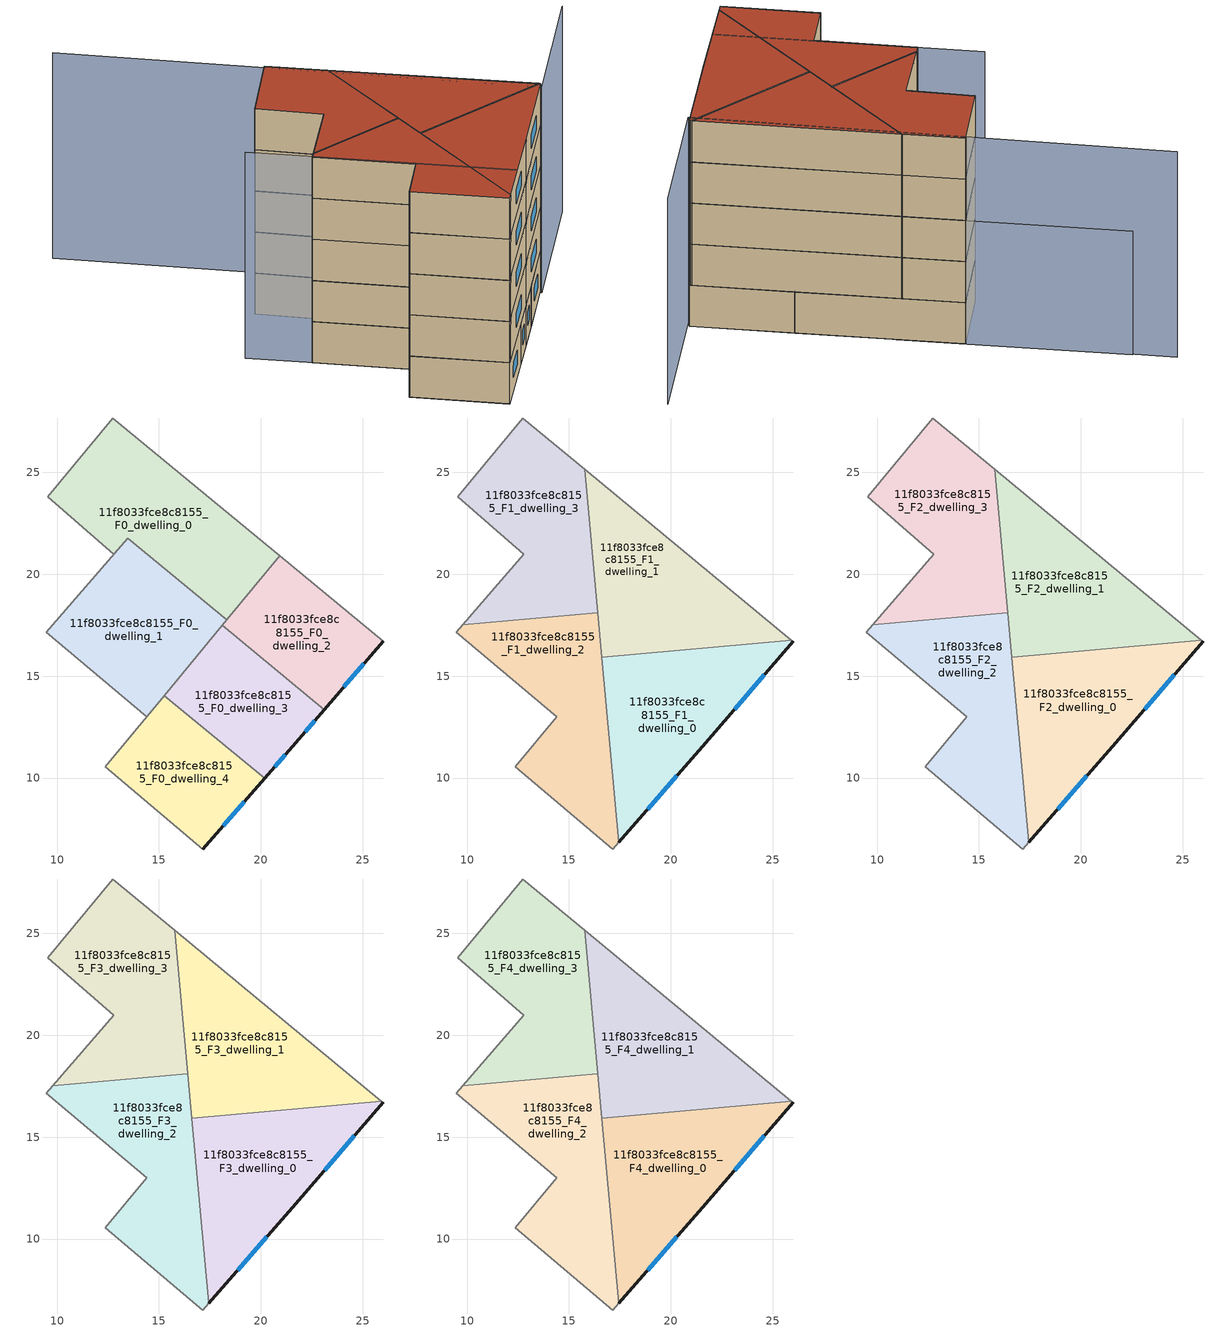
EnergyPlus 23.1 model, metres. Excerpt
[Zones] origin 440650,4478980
11f8033fce8c8155_F0_dwelling_0
 floor ground (EU_floor_Construction): 18.33,17.76 20.92,20.9 12.72,27.67 9.54,23.81 12.79,20.97 13.47,21.76 z0
 wall adiabatic (EU_wall_Construction): 13.47,21.76 12.79,20.97 9.54,23.81 12.72,27.67 20.92,20.9 z0:3
 wall to 11f8033fce8c8155_F0_dwelling_2 (EU_wall_Construction): 20.92,20.9 18.33,17.76 z0:3
 wall to 11f8033fce8c8155_F0_dwelling_1 (EU_wall_Construction): 18.33,17.76 13.48,21.76 z0:3
11f8033fce8c8155_F0_dwelling_1
 floor ground (EU_floor_Construction): 14.41,13.01 12.37,10.54 18.33,17.76 13.47,21.76 9.48,17.15 z0
 wall adiabatic (EU_wall_Construction): 12.37,10.54 14.41,13.01 9.48,17.15 13.47,21.76 z0:3
 wall to 11f8033fce8c8155_F0_dwelling_4 (EU_wall_Construction): 15.26,14.04 12.37,10.54 z0:3
 wall to 11f8033fce8c8155_F0_dwelling_3 (EU_wall_Construction): 18.11,17.5 15.26,14.04 z0:3
 wall to 11f8033fce8c8155_F0_dwelling_2 (EU_wall_Construction): 18.33,17.76 18.11,17.5 z0:3
11f8033fce8c8155_F0_dwelling_2
 floor ground (EU_floor_Construction): 23.12,13.36 26,16.71 20.92,20.9 18.11,17.5 z0
 wall outside (EU_wall_Construction): 26,16.71 23.12,13.36 z0:3
 wall adiabatic (EU_wall_Construction): 20.92,20.9 26,16.71 z0:3
 wall to 11f8033fce8c8155_F0_dwelling_3 (EU_wall_Construction): 23.12,13.36 18.11,17.5 z0:3
 window (EU_Window_Construction): 25.04,15.6 24.07,14.47 z0.99:2.01
11f8033fce8c8155_F0_dwelling_3
 floor ground (EU_floor_Construction): 21.71,11.73 23.12,13.36 18.11,17.5 15.26,14.04 20.18,9.98 z0
 wall outside (EU_wall_Construction): 23.12,13.36 21.71,11.73 20.18,9.98 z0:3
 wall to 11f8033fce8c8155_F0_dwelling_4 (EU_wall_Construction): 20.18,9.98 15.26,14.04 z0:3
 window (EU_Window_Construction): 22.65,12.82 22.18,12.27 / 21.21,11.15 20.69,10.56 z0.99:2.01
11f8033fce8c8155_F0_dwelling_4
 floor ground (EU_floor_Construction): 17.16,6.52 20.18,9.98 15.26,14.04 12.37,10.54 z0
 wall outside (EU_wall_Construction): 20.18,9.98 17.16,6.52 z0:3
 wall adiabatic (EU_wall_Construction): 17.16,6.52 12.37,10.54 z0:3
 window (EU_Window_Construction): 19.18,8.83 18.16,7.66 z0.99:2.01
11f8033fce8c8155_F1_dwelling_0
 floor to 11f8033fce8c8155_F0_dwelling_3 (EU_floor_Construction): 21.71,11.73 23.12,13.36 19.69,16.2 16.82,15.93 16.64,15.72 16.92,12.67 20.18,9.98 z3
 floor to 11f8033fce8c8155_F0_dwelling_2 (EU_floor_Construction): 23.12,13.36 26,16.71 25.92,16.77 19.69,16.2 z3
 floor to 11f8033fce8c8155_F0_dwelling_1 (EU_floor_Construction): 16.64,15.72 16.82,15.93 16.62,15.92 z3
 floor to 11f8033fce8c8155_F0_dwelling_4 (EU_floor_Construction): 17.46,6.85 20.18,9.98 16.92,12.67 z3
 wall outside (EU_wall_Construction): 26,16.71 21.71,11.73 17.46,6.85 z3:6
 wall adiabatic (EU_wall_Construction): 25.92,16.77 26,16.71 z3:6
 wall to 11f8033fce8c8155_F1_dwelling_1 (EU_wall_Construction): 16.62,15.92 25.92,16.77 z3:6
 wall to 11f8033fce8c8155_F1_dwelling_2 (EU_wall_Construction): 17.46,6.85 16.62,15.92 z3:6
 window (EU_Window_Construction): 24.58,15.06 23.13,13.38 / 20.3,10.12 18.87,8.47 z3.99:5.01
11f8033fce8c8155_F1_dwelling_1
 floor to 11f8033fce8c8155_F0_dwelling_2 (EU_floor_Construction): 25.92,16.77 20.92,20.9 18.11,17.5 19.69,16.2 z3
 floor to 11f8033fce8c8155_F0_dwelling_0 (EU_floor_Construction): 18.33,17.76 20.92,20.9 15.77,25.15 16.3,19.43 z3
 floor to 11f8033fce8c8155_F0_dwelling_3 (EU_floor_Construction): 19.69,16.2 18.11,17.5 16.82,15.93 z3
 floor to 11f8033fce8c8155_F0_dwelling_1 (EU_floor_Construction): 16.82,15.93 18.33,17.76 16.3,19.43 16.62,15.92 z3
 wall adiabatic (EU_wall_Construction): 15.77,25.15 25.92,16.77 z3:6
 wall to 11f8033fce8c8155_F1_dwelling_3 (EU_wall_Construction): 16.42,18.12 15.77,25.15 z3:6
 wall to 11f8033fce8c8155_F1_dwelling_2 (EU_wall_Construction): 16.62,15.91 16.42,18.12 z3:6
11f8033fce8c8155_F1_dwelling_2
 floor to 11f8033fce8c8155_F0_dwelling_1 (EU_floor_Construction): 14.41,13.01 12.37,10.54 16.64,15.72 16.42,18.12 9.79,17.51 9.48,17.15 z3
 floor to 11f8033fce8c8155_F0_dwelling_4 (EU_floor_Construction): 17.16,6.52 17.46,6.85 16.92,12.67 15.26,14.04 12.37,10.54 z3
 floor to 11f8033fce8c8155_F0_dwelling_3 (EU_floor_Construction): 16.92,12.67 16.64,15.72 15.26,14.04 z3
 wall adiabatic (EU_wall_Construction): 17.46,6.85 17.16,6.52 12.37,10.54 14.41,13.01 9.48,17.15 9.79,17.51 z3:6
 wall to 11f8033fce8c8155_F1_dwelling_3 (EU_wall_Construction): 9.79,17.51 16.42,18.12 z3:6
11f8033fce8c8155_F1_dwelling_3
 floor to 11f8033fce8c8155_F0_dwelling_0 (EU_floor_Construction): 16.3,19.43 15.77,25.15 12.72,27.67 9.54,23.81 12.79,20.97 13.47,21.76 z3
 floor to 11f8033fce8c8155_F0_dwelling_1 (EU_floor_Construction): 16.42,18.12 16.3,19.43 13.48,21.76 9.79,17.51 z3
 wall adiabatic (EU_wall_Construction): 9.79,17.51 12.79,20.97 9.54,23.81 12.72,27.67 15.77,25.15 z3:6
11f8033fce8c8155_F2_dwelling_0
 floor to 11f8033fce8c8155_F1_dwelling_0 (EU_floor_Construction): 21.71,11.73 26,16.71 25.92,16.77 16.62,15.92 17.46,6.85 z6
 wall outside (EU_wall_Construction): 26,16.71 21.71,11.73 17.46,6.85 z6:9
 wall adiabatic (EU_wall_Construction): 25.92,16.77 26,16.71 z6:9
 wall to 11f8033fce8c8155_F2_dwelling_1 (EU_wall_Construction): 16.62,15.92 25.92,16.77 z6:9
 wall to 11f8033fce8c8155_F2_dwelling_2 (EU_wall_Construction): 17.46,6.85 16.62,15.92 z6:9
 window (EU_Window_Construction): 24.58,15.06 23.13,13.38 / 20.3,10.12 18.87,8.47 z6.99:8.01
11f8033fce8c8155_F2_dwelling_1
 floor to 11f8033fce8c8155_F1_dwelling_1 (EU_floor_Construction): 25.92,16.77 15.77,25.15 16.62,15.92 z6
 wall adiabatic (EU_wall_Construction): 15.77,25.15 25.92,16.77 z6:9
 wall to 11f8033fce8c8155_F2_dwelling_3 (EU_wall_Construction): 16.42,18.12 15.77,25.15 z6:9
 wall to 11f8033fce8c8155_F2_dwelling_2 (EU_wall_Construction): 16.62,15.91 16.42,18.12 z6:9
11f8033fce8c8155_F2_dwelling_2
 floor to 11f8033fce8c8155_F1_dwelling_2 (EU_floor_Construction): 17.16,6.52 17.46,6.85 16.42,18.12 9.79,17.51 9.48,17.15 14.41,13.01 12.37,10.54 z6
 wall adiabatic (EU_wall_Construction): 17.46,6.85 17.16,6.52 12.37,10.54 14.41,13.01 9.48,17.15 9.79,17.51 z6:9
 wall to 11f8033fce8c8155_F2_dwelling_3 (EU_wall_Construction): 9.79,17.51 16.42,18.12 z6:9
11f8033fce8c8155_F2_dwelling_3
 floor to 11f8033fce8c8155_F1_dwelling_3 (EU_floor_Construction): 16.42,18.12 15.77,25.15 12.72,27.67 9.54,23.81 12.79,20.97 9.79,17.51 z6
 wall adiabatic (EU_wall_Construction): 9.79,17.51 12.79,20.97 9.54,23.81 12.72,27.67 15.77,25.15 z6:9
11f8033fce8c8155_F3_dwelling_0
 floor to 11f8033fce8c8155_F2_dwelling_0 (EU_floor_Construction): 21.71,11.73 26,16.71 25.92,16.77 16.62,15.92 17.46,6.85 z9
 wall outside (EU_wall_Construction): 26,16.71 21.71,11.73 17.46,6.85 z9:12
 wall adiabatic (EU_wall_Construction): 25.92,16.77 26,16.71 z9:12
 wall to 11f8033fce8c8155_F3_dwelling_1 (EU_wall_Construction): 16.62,15.92 25.92,16.77 z9:12
 wall to 11f8033fce8c8155_F3_dwelling_2 (EU_wall_Construction): 17.46,6.85 16.62,15.92 z9:12
 window (EU_Window_Construction): 24.58,15.06 23.13,13.38 / 20.3,10.12 18.87,8.47 z9.99:11.01
11f8033fce8c8155_F3_dwelling_1
 floor to 11f8033fce8c8155_F2_dwelling_1 (EU_floor_Construction): 25.92,16.77 15.77,25.15 16.62,15.92 z9
 wall adiabatic (EU_wall_Construction): 15.77,25.15 25.92,16.77 z9:12
 wall to 11f8033fce8c8155_F3_dwelling_3 (EU_wall_Construction): 16.42,18.12 15.77,25.15 z9:12
 wall to 11f8033fce8c8155_F3_dwelling_2 (EU_wall_Construction): 16.62,15.91 16.42,18.12 z9:12
11f8033fce8c8155_F3_dwelling_2
 floor to 11f8033fce8c8155_F2_dwelling_2 (EU_floor_Construction): 17.16,6.52 17.46,6.85 16.42,18.12 9.79,17.51 9.48,17.15 14.41,13.01 12.37,10.54 z9
 wall adiabatic (EU_wall_Construction): 17.46,6.85 17.16,6.52 12.37,10.54 14.41,13.01 9.48,17.15 9.79,17.51 z9:12
 wall to 11f8033fce8c8155_F3_dwelling_3 (EU_wall_Construction): 9.79,17.51 16.42,18.12 z9:12
11f8033fce8c8155_F3_dwelling_3
 floor to 11f8033fce8c8155_F2_dwelling_3 (EU_floor_Construction): 16.42,18.12 15.77,25.15 12.72,27.67 9.54,23.81 12.79,20.97 9.79,17.51 z9
 wall adiabatic (EU_wall_Construction): 9.79,17.51 12.79,20.97 9.54,23.81 12.72,27.67 15.77,25.15 z9:12
11f8033fce8c8155_F4_dwelling_0
 floor to 11f8033fce8c8155_F3_dwelling_0 (EU_floor_Construction): 21.71,11.73 26,16.71 25.92,16.77 16.62,15.92 17.46,6.85 z12
 wall outside (EU_wall_Construction): 26,16.71 21.71,11.73 17.46,6.85 z12:15
 wall adiabatic (EU_wall_Construction): 25.92,16.77 26,16.71 z12:15
 wall to 11f8033fce8c8155_F4_dwelling_1 (EU_wall_Construction): 16.62,15.92 25.92,16.77 z12:15
 wall to 11f8033fce8c8155_F4_dwelling_2 (EU_wall_Construction): 17.46,6.85 16.62,15.92 z12:15
 window (EU_Window_Construction): 24.58,15.06 23.13,13.38 / 20.3,10.12 18.87,8.47 z12.99:14.01
 roof outside (EU_roof_Construction): 26,16.71 21.71,11.73 17.46,6.85 16.62,15.92 25.92,16.77 z15
11f8033fce8c8155_F4_dwelling_1
 floor to 11f8033fce8c8155_F3_dwelling_1 (EU_floor_Construction): 25.92,16.77 15.77,25.15 16.62,15.92 z12
 wall adiabatic (EU_wall_Construction): 15.77,25.15 25.92,16.77 z12:15
 wall to 11f8033fce8c8155_F4_dwelling_3 (EU_wall_Construction): 16.42,18.12 15.77,25.15 z12:15
 wall to 11f8033fce8c8155_F4_dwelling_2 (EU_wall_Construction): 16.62,15.91 16.42,18.12 z12:15
 roof outside (EU_roof_Construction): 25.92,16.77 16.62,15.92 15.77,25.15 z15
11f8033fce8c8155_F4_dwelling_2
 floor to 11f8033fce8c8155_F3_dwelling_2 (EU_floor_Construction): 17.16,6.52 17.46,6.85 16.42,18.12 9.79,17.51 9.48,17.15 14.41,13.01 12.37,10.54 z12
 wall adiabatic (EU_wall_Construction): 17.46,6.85 17.16,6.52 12.37,10.54 14.41,13.01 9.48,17.15 9.79,17.51 z12:15
 wall to 11f8033fce8c8155_F4_dwelling_3 (EU_wall_Construction): 9.79,17.51 16.42,18.12 z12:15
 roof outside (EU_roof_Construction): 16.42,18.12 17.46,6.85 17.16,6.52 12.37,10.54 14.41,13.01 9.48,17.15 9.79,17.51 z15
11f8033fce8c8155_F4_dwelling_3
 floor to 11f8033fce8c8155_F3_dwelling_3 (EU_floor_Construction): 16.42,18.12 15.77,25.15 12.72,27.67 9.54,23.81 12.79,20.97 9.79,17.51 z12
 wall adiabatic (EU_wall_Construction): 9.79,17.51 12.79,20.97 9.54,23.81 12.72,27.67 15.77,25.15 z12:15
 roof outside (EU_roof_Construction): 15.77,25.15 16.42,18.12 9.79,17.51 12.79,20.97 9.54,23.81 12.72,27.67 z15
shading: 6.29,19.86 19.28,9.08 / 31.98,23.57 25.83,16.33 / 25.83,16.33 2.58,36.05 z0:15; 4.7,34.29 16.05,24.92 z0:9
[Building]
EU S2 Campaign: North Axis=0; Terrain=City; Solar Distribution=FullExterior
[Site:Location]
Madrid: Latitude=40.5; Longitude=-3.5; Time Zone=1; Elevation=609
[SizingPeriod:WeatherFileDays]
AnnualSizingPeriod: Begin Month=1; Begin Day of Month=1; End Month=12; End Day of Month=31; Day of Week for Start Day=Monday; Use Weather File Daylight Saving Period=No; Use Weather File Rain and Snow Indicators=No
[MATERIAL]
EU_InternalMass_Material: Roughness=MediumRough; Thickness=0.1; Conductivity=1; Density=1800; Specific Heat=900; Thermal Absorptance=0.9; Solar Absorptance=0.7; Visible Absorptance=0.7
[MATERIAL:NOMASS] Roughness=MediumRough; Thermal Absorptance=0.9; Solar Absorptance=0.7; Visible Absorptance=0.7
Name | Thermal Resistance
EU_wall_NoMass | 0.609216
EU_roof_NoMass | 0.513268
EU_floor_NoMass | 0.568163
[WINDOWMATERIAL:SIMPLEGLAZINGSYSTEM]
EU_Window_SimpleGlazing: UFactor=5.50606; Solar Heat Gain Coefficient=0.85; Visible Transmittance=0.85
[CONSTRUCTION]
EU_wall_Construction: EU_wall_NoMass
EU_roof_Construction: EU_roof_NoMass
EU_floor_Construction: EU_floor_NoMass
EU_InternalMass_Construction: EU_InternalMass_Material
EU_Window_Construction: EU_Window_SimpleGlazing
[ZONE] Type=1; Multiplier=1; Ceiling Height=autocalculate; Floor Area=autocalculate; Part of Total Floor Area=Yes
Name | Volume
11f8033fce8c8155_F0_dwelling_0 | 142.696
11f8033fce8c8155_F1_dwelling_0; 11f8033fce8c8155_F2_dwelling_0; 11f8033fce8c8155_F3_dwelling_0; 11f8033fce8c8155_F4_dwelling_0 | 129.859
11f8033fce8c8155_F0_dwelling_1 | 117.053
11f8033fce8c8155_F1_dwelling_1; 11f8033fce8c8155_F2_dwelling_1; 11f8033fce8c8155_F3_dwelling_1; 11f8033fce8c8155_F4_dwelling_1 | 129.876
11f8033fce8c8155_F0_dwelling_2 | 86.5774
11f8033fce8c8155_F1_dwelling_2; 11f8033fce8c8155_F2_dwelling_2; 11f8033fce8c8155_F3_dwelling_2; 11f8033fce8c8155_F4_dwelling_2 | 129.88
11f8033fce8c8155_F0_dwelling_3 | 86.5968
11f8033fce8c8155_F1_dwelling_3; 11f8033fce8c8155_F2_dwelling_3; 11f8033fce8c8155_F3_dwelling_3; 11f8033fce8c8155_F4_dwelling_3 | 129.884
11f8033fce8c8155_F0_dwelling_4 | 86.5796
[INTERNALMASS] Construction=EU_InternalMass_Construction
Name | Zone or ZoneList | Surface Area
11f8033fce8c8155_F0_dwelling_0_EU_InternalMass | 11f8033fce8c8155_F0_dwelling_0 | 47.5646
11f8033fce8c8155_F0_dwelling_1_EU_InternalMass | 11f8033fce8c8155_F0_dwelling_1 | 39.0165
11f8033fce8c8155_F0_dwelling_2_EU_InternalMass | 11f8033fce8c8155_F0_dwelling_2 | 28.8593
11f8033fce8c8155_F0_dwelling_3_EU_InternalMass | 11f8033fce8c8155_F0_dwelling_3 | 28.8655
11f8033fce8c8155_F0_dwelling_4_EU_InternalMass | 11f8033fce8c8155_F0_dwelling_4 | 28.8598
11f8033fce8c8155_F1_dwelling_0_EU_InternalMass | 11f8033fce8c8155_F1_dwelling_0 | 43.286
11f8033fce8c8155_F1_dwelling_1_EU_InternalMass | 11f8033fce8c8155_F1_dwelling_1 | 43.2931
11f8033fce8c8155_F1_dwelling_2_EU_InternalMass | 11f8033fce8c8155_F1_dwelling_2 | 43.2925
11f8033fce8c8155_F1_dwelling_3_EU_InternalMass | 11f8033fce8c8155_F1_dwelling_3 | 43.2954
11f8033fce8c8155_F2_dwelling_0_EU_InternalMass | 11f8033fce8c8155_F2_dwelling_0 | 43.286
11f8033fce8c8155_F2_dwelling_1_EU_InternalMass | 11f8033fce8c8155_F2_dwelling_1 | 43.2931
11f8033fce8c8155_F2_dwelling_2_EU_InternalMass | 11f8033fce8c8155_F2_dwelling_2 | 43.2925
11f8033fce8c8155_F2_dwelling_3_EU_InternalMass | 11f8033fce8c8155_F2_dwelling_3 | 43.2954
11f8033fce8c8155_F3_dwelling_0_EU_InternalMass | 11f8033fce8c8155_F3_dwelling_0 | 43.286
11f8033fce8c8155_F3_dwelling_1_EU_InternalMass | 11f8033fce8c8155_F3_dwelling_1 | 43.2931
11f8033fce8c8155_F3_dwelling_2_EU_InternalMass | 11f8033fce8c8155_F3_dwelling_2 | 43.2925
11f8033fce8c8155_F3_dwelling_3_EU_InternalMass | 11f8033fce8c8155_F3_dwelling_3 | 43.2954
11f8033fce8c8155_F4_dwelling_0_EU_InternalMass | 11f8033fce8c8155_F4_dwelling_0 | 43.286
11f8033fce8c8155_F4_dwelling_1_EU_InternalMass | 11f8033fce8c8155_F4_dwelling_1 | 43.2931
11f8033fce8c8155_F4_dwelling_2_EU_InternalMass | 11f8033fce8c8155_F4_dwelling_2 | 43.2925
11f8033fce8c8155_F4_dwelling_3_EU_InternalMass | 11f8033fce8c8155_F4_dwelling_3 | 43.2954
[OTHEREQUIPMENT] Fuel Type=Electricity; Design Level Calculation Method=Watts/Area; Power per Zone Floor Area=1; Fraction Latent=0; Fraction Radiant=0; Fraction Lost=0; Carbon Dioxide Generation Rate=0; EndUse Subcategory=EU_Step8_InternalGains
Name | Zone or ZoneList or Space or SpaceList | Schedule
EU_Step8_InternalGain_11f8033fce8c8155_F0_dwelling_0_f000 | 11f8033fce8c8155_F0_dwelling_0 | EU_Step8_GainSchedule_11f8033fce8c8155_F0_dwelling_0_f000
EU_Step8_InternalGain_11f8033fce8c8155_F0_dwelling_1_f000 | 11f8033fce8c8155_F0_dwelling_1 | EU_Step8_GainSchedule_11f8033fce8c8155_F0_dwelling_1_f000
EU_Step8_InternalGain_11f8033fce8c8155_F0_dwelling_2_f000 | 11f8033fce8c8155_F0_dwelling_2 | EU_Step8_GainSchedule_11f8033fce8c8155_F0_dwelling_2_f000
EU_Step8_InternalGain_11f8033fce8c8155_F0_dwelling_3_f000 | 11f8033fce8c8155_F0_dwelling_3 | EU_Step8_GainSchedule_11f8033fce8c8155_F0_dwelling_3_f000
EU_Step8_InternalGain_11f8033fce8c8155_F0_dwelling_4_f000 | 11f8033fce8c8155_F0_dwelling_4 | EU_Step8_GainSchedule_11f8033fce8c8155_F0_dwelling_4_f000
EU_Step8_InternalGain_11f8033fce8c8155_F1_dwelling_0_f000 | 11f8033fce8c8155_F1_dwelling_0 | EU_Step8_GainSchedule_11f8033fce8c8155_F1_dwelling_0_f000
EU_Step8_InternalGain_11f8033fce8c8155_F1_dwelling_1_f000 | 11f8033fce8c8155_F1_dwelling_1 | EU_Step8_GainSchedule_11f8033fce8c8155_F1_dwelling_1_f000
EU_Step8_InternalGain_11f8033fce8c8155_F1_dwelling_2_f000 | 11f8033fce8c8155_F1_dwelling_2 | EU_Step8_GainSchedule_11f8033fce8c8155_F1_dwelling_2_f000
EU_Step8_InternalGain_11f8033fce8c8155_F1_dwelling_3_f000 | 11f8033fce8c8155_F1_dwelling_3 | EU_Step8_GainSchedule_11f8033fce8c8155_F1_dwelling_3_f000
EU_Step8_InternalGain_11f8033fce8c8155_F2_dwelling_0_f000 | 11f8033fce8c8155_F2_dwelling_0 | EU_Step8_GainSchedule_11f8033fce8c8155_F2_dwelling_0_f000
EU_Step8_InternalGain_11f8033fce8c8155_F2_dwelling_1_f000 | 11f8033fce8c8155_F2_dwelling_1 | EU_Step8_GainSchedule_11f8033fce8c8155_F2_dwelling_1_f000
EU_Step8_InternalGain_11f8033fce8c8155_F2_dwelling_2_f000 | 11f8033fce8c8155_F2_dwelling_2 | EU_Step8_GainSchedule_11f8033fce8c8155_F2_dwelling_2_f000
EU_Step8_InternalGain_11f8033fce8c8155_F2_dwelling_3_f000 | 11f8033fce8c8155_F2_dwelling_3 | EU_Step8_GainSchedule_11f8033fce8c8155_F2_dwelling_3_f000
EU_Step8_InternalGain_11f8033fce8c8155_F3_dwelling_0_f000 | 11f8033fce8c8155_F3_dwelling_0 | EU_Step8_GainSchedule_11f8033fce8c8155_F3_dwelling_0_f000
EU_Step8_InternalGain_11f8033fce8c8155_F3_dwelling_1_f000 | 11f8033fce8c8155_F3_dwelling_1 | EU_Step8_GainSchedule_11f8033fce8c8155_F3_dwelling_1_f000
EU_Step8_InternalGain_11f8033fce8c8155_F3_dwelling_2_f000 | 11f8033fce8c8155_F3_dwelling_2 | EU_Step8_GainSchedule_11f8033fce8c8155_F3_dwelling_2_f000
EU_Step8_InternalGain_11f8033fce8c8155_F3_dwelling_3_f000 | 11f8033fce8c8155_F3_dwelling_3 | EU_Step8_GainSchedule_11f8033fce8c8155_F3_dwelling_3_f000
EU_Step8_InternalGain_11f8033fce8c8155_F4_dwelling_0_f000 | 11f8033fce8c8155_F4_dwelling_0 | EU_Step8_GainSchedule_11f8033fce8c8155_F4_dwelling_0_f000
EU_Step8_InternalGain_11f8033fce8c8155_F4_dwelling_1_f000 | 11f8033fce8c8155_F4_dwelling_1 | EU_Step8_GainSchedule_11f8033fce8c8155_F4_dwelling_1_f000
EU_Step8_InternalGain_11f8033fce8c8155_F4_dwelling_2_f000 | 11f8033fce8c8155_F4_dwelling_2 | EU_Step8_GainSchedule_11f8033fce8c8155_F4_dwelling_2_f000
EU_Step8_InternalGain_11f8033fce8c8155_F4_dwelling_3_f000 | 11f8033fce8c8155_F4_dwelling_3 | EU_Step8_GainSchedule_11f8033fce8c8155_F4_dwelling_3_f000
[ZONEVENTILATION:DESIGNFLOWRATE] Schedule=EU_AlwaysOn; Design Flow Rate Calculation Method=AirChanges/Hour; Air Changes per Hour=0.752966; Ventilation Type=Natural; Fan Pressure Rise=0; Fan Total Efficiency=1; Constant Term Coefficient=1; Temperature Term Coefficient=0; Velocity Term Coefficient=0; Velocity Squared Term Coefficient=0; Minimum Indoor Temperature=-100; Maximum Indoor Temperature=100; Delta Temperature=-100; Minimum Outdoor Temperature=-100; Maximum Outdoor Temperature=100; Maximum Wind Speed=40
Name | Zone or ZoneList or Space or SpaceList
EU_ConstantAir_11f8033fce8c8155_F0_dwelling_0 | 11f8033fce8c8155_F0_dwelling_0
EU_ConstantAir_11f8033fce8c8155_F0_dwelling_1 | 11f8033fce8c8155_F0_dwelling_1
EU_ConstantAir_11f8033fce8c8155_F0_dwelling_2 | 11f8033fce8c8155_F0_dwelling_2
EU_ConstantAir_11f8033fce8c8155_F0_dwelling_3 | 11f8033fce8c8155_F0_dwelling_3
EU_ConstantAir_11f8033fce8c8155_F0_dwelling_4 | 11f8033fce8c8155_F0_dwelling_4
EU_ConstantAir_11f8033fce8c8155_F1_dwelling_0 | 11f8033fce8c8155_F1_dwelling_0
EU_ConstantAir_11f8033fce8c8155_F1_dwelling_1 | 11f8033fce8c8155_F1_dwelling_1
EU_ConstantAir_11f8033fce8c8155_F1_dwelling_2 | 11f8033fce8c8155_F1_dwelling_2
EU_ConstantAir_11f8033fce8c8155_F1_dwelling_3 | 11f8033fce8c8155_F1_dwelling_3
EU_ConstantAir_11f8033fce8c8155_F2_dwelling_0 | 11f8033fce8c8155_F2_dwelling_0
EU_ConstantAir_11f8033fce8c8155_F2_dwelling_1 | 11f8033fce8c8155_F2_dwelling_1
EU_ConstantAir_11f8033fce8c8155_F2_dwelling_2 | 11f8033fce8c8155_F2_dwelling_2
EU_ConstantAir_11f8033fce8c8155_F2_dwelling_3 | 11f8033fce8c8155_F2_dwelling_3
EU_ConstantAir_11f8033fce8c8155_F3_dwelling_0 | 11f8033fce8c8155_F3_dwelling_0
EU_ConstantAir_11f8033fce8c8155_F3_dwelling_1 | 11f8033fce8c8155_F3_dwelling_1
EU_ConstantAir_11f8033fce8c8155_F3_dwelling_2 | 11f8033fce8c8155_F3_dwelling_2
EU_ConstantAir_11f8033fce8c8155_F3_dwelling_3 | 11f8033fce8c8155_F3_dwelling_3
EU_ConstantAir_11f8033fce8c8155_F4_dwelling_0 | 11f8033fce8c8155_F4_dwelling_0
EU_ConstantAir_11f8033fce8c8155_F4_dwelling_1 | 11f8033fce8c8155_F4_dwelling_1
EU_ConstantAir_11f8033fce8c8155_F4_dwelling_2 | 11f8033fce8c8155_F4_dwelling_2
EU_ConstantAir_11f8033fce8c8155_F4_dwelling_3 | 11f8033fce8c8155_F4_dwelling_3
[HVACTEMPLATE:THERMOSTAT] Constant Heating Setpoint=20; Constant Cooling Setpoint=50
EU_HeatOnly_11f8033fce8c8155_F0_dwelling_0; EU_HeatOnly_11f8033fce8c8155_F0_dwelling_1; EU_HeatOnly_11f8033fce8c8155_F0_dwelling_2; EU_HeatOnly_11f8033fce8c8155_F0_dwelling_3; EU_HeatOnly_11f8033fce8c8155_F0_dwelling_4; EU_HeatOnly_11f8033fce8c8155_F1_dwelling_0; EU_HeatOnly_11f8033fce8c8155_F1_dwelling_1; EU_HeatOnly_11f8033fce8c8155_F1_dwelling_2; EU_HeatOnly_11f8033fce8c8155_F1_dwelling_3; EU_HeatOnly_11f8033fce8c8155_F2_dwelling_0; EU_HeatOnly_11f8033fce8c8155_F2_dwelling_1; EU_HeatOnly_11f8033fce8c8155_F2_dwelling_2; EU_HeatOnly_11f8033fce8c8155_F2_dwelling_3; EU_HeatOnly_11f8033fce8c8155_F3_dwelling_0; EU_HeatOnly_11f8033fce8c8155_F3_dwelling_1; EU_HeatOnly_11f8033fce8c8155_F3_dwelling_2; EU_HeatOnly_11f8033fce8c8155_F3_dwelling_3; EU_HeatOnly_11f8033fce8c8155_F4_dwelling_0; EU_HeatOnly_11f8033fce8c8155_F4_dwelling_1; EU_HeatOnly_11f8033fce8c8155_F4_dwelling_2; EU_HeatOnly_11f8033fce8c8155_F4_dwelling_3
[HVACTEMPLATE:ZONE:IDEALLOADSAIRSYSTEM] System Availability Schedule=EU_AlwaysOn; Maximum Heating Supply Air Temperature=50; Minimum Cooling Supply Air Temperature=13; Maximum Heating Supply Air Humidity Ratio=0.0156; Minimum Cooling Supply Air Humidity Ratio=0.0077; Heating Limit=NoLimit; Cooling Limit=NoLimit; Heating Availability Schedule=EU_AlwaysOn; Cooling Availability Schedule=EU_CoolingOff; Dehumidification Control Type=ConstantSensibleHeatRatio; Cooling Sensible Heat Ratio=0.7; Dehumidification Setpoint=60; Humidification Control Type=None; Humidification Setpoint=30; Outdoor Air Method=None; Outdoor Air Flow Rate per Person=0.00944; Outdoor Air Flow Rate per Zone Floor Area=0; Outdoor Air Flow Rate per Zone=0; Demand Controlled Ventilation Type=None; Outdoor Air Economizer Type=NoEconomizer; Heat Recovery Type=None; Sensible Heat Recovery Effectiveness=0.7; Latent Heat Recovery Effectiveness=0.65
Name | Template Thermostat
11f8033fce8c8155_F0_dwelling_0 | EU_HeatOnly_11f8033fce8c8155_F0_dwelling_0
11f8033fce8c8155_F0_dwelling_1 | EU_HeatOnly_11f8033fce8c8155_F0_dwelling_1
11f8033fce8c8155_F0_dwelling_2 | EU_HeatOnly_11f8033fce8c8155_F0_dwelling_2
11f8033fce8c8155_F0_dwelling_3 | EU_HeatOnly_11f8033fce8c8155_F0_dwelling_3
11f8033fce8c8155_F0_dwelling_4 | EU_HeatOnly_11f8033fce8c8155_F0_dwelling_4
11f8033fce8c8155_F1_dwelling_0 | EU_HeatOnly_11f8033fce8c8155_F1_dwelling_0
11f8033fce8c8155_F1_dwelling_1 | EU_HeatOnly_11f8033fce8c8155_F1_dwelling_1
11f8033fce8c8155_F1_dwelling_2 | EU_HeatOnly_11f8033fce8c8155_F1_dwelling_2
11f8033fce8c8155_F1_dwelling_3 | EU_HeatOnly_11f8033fce8c8155_F1_dwelling_3
11f8033fce8c8155_F2_dwelling_0 | EU_HeatOnly_11f8033fce8c8155_F2_dwelling_0
11f8033fce8c8155_F2_dwelling_1 | EU_HeatOnly_11f8033fce8c8155_F2_dwelling_1
11f8033fce8c8155_F2_dwelling_2 | EU_HeatOnly_11f8033fce8c8155_F2_dwelling_2
11f8033fce8c8155_F2_dwelling_3 | EU_HeatOnly_11f8033fce8c8155_F2_dwelling_3
11f8033fce8c8155_F3_dwelling_0 | EU_HeatOnly_11f8033fce8c8155_F3_dwelling_0
11f8033fce8c8155_F3_dwelling_1 | EU_HeatOnly_11f8033fce8c8155_F3_dwelling_1
11f8033fce8c8155_F3_dwelling_2 | EU_HeatOnly_11f8033fce8c8155_F3_dwelling_2
11f8033fce8c8155_F3_dwelling_3 | EU_HeatOnly_11f8033fce8c8155_F3_dwelling_3
11f8033fce8c8155_F4_dwelling_0 | EU_HeatOnly_11f8033fce8c8155_F4_dwelling_0
11f8033fce8c8155_F4_dwelling_1 | EU_HeatOnly_11f8033fce8c8155_F4_dwelling_1
11f8033fce8c8155_F4_dwelling_2 | EU_HeatOnly_11f8033fce8c8155_F4_dwelling_2
11f8033fce8c8155_F4_dwelling_3 | EU_HeatOnly_11f8033fce8c8155_F4_dwelling_3
[SIZING:ZONE] Zone Cooling Design Supply Air Temperature Input Method=SupplyAirTemperature; Zone Cooling Design Supply Air Temperature=13; Zone Heating Design Supply Air Temperature Input Method=SupplyAirTemperature; Zone Heating Design Supply Air Temperature=50; Zone Cooling Design Supply Air Humidity Ratio=0.008; Zone Heating Design Supply Air Humidity Ratio=0.008; Cooling Design Air Flow Method=DesignDay; Cooling Design Air Flow Rate=0; Cooling Minimum Air Flow per Zone Floor Area=0.000762; Cooling Minimum Air Flow=0; Cooling Minimum Air Flow Fraction=0.2; Heating Design Air Flow Method=DesignDay; Heating Design Air Flow Rate=0; Heating Maximum Air Flow per Zone Floor Area=0.002032; Heating Maximum Air Flow=0.141576; Heating Maximum Air Flow Fraction=0.3; Account for Dedicated Outdoor Air System=No; Dedicated Outdoor Air System Control Strategy=NeutralSupplyAir; Dedicated Outdoor Air Low Setpoint Temperature for Design=autosize; Dedicated Outdoor Air High Setpoint Temperature for Design=autosize; Zone Load Sizing Method=Sensible Load Only No Latent Load; Zone Latent Cooling Design Supply Air Humidity Ratio Input Method=HumidityRatioDifference; Zone Cooling Design Supply Air Humidity Ratio Difference=0.005; Zone Latent Heating Design Supply Air Humidity Ratio Input Method=HumidityRatioDifference; Zone Humidification Design Supply Air Humidity Ratio Difference=0.005
11f8033fce8c8155_F0_dwelling_0; 11f8033fce8c8155_F0_dwelling_1; 11f8033fce8c8155_F0_dwelling_2; 11f8033fce8c8155_F0_dwelling_3; 11f8033fce8c8155_F0_dwelling_4; 11f8033fce8c8155_F1_dwelling_0; 11f8033fce8c8155_F1_dwelling_1; 11f8033fce8c8155_F1_dwelling_2; 11f8033fce8c8155_F1_dwelling_3; 11f8033fce8c8155_F2_dwelling_0; 11f8033fce8c8155_F2_dwelling_1; 11f8033fce8c8155_F2_dwelling_2; 11f8033fce8c8155_F2_dwelling_3; 11f8033fce8c8155_F3_dwelling_0; 11f8033fce8c8155_F3_dwelling_1; 11f8033fce8c8155_F3_dwelling_2; 11f8033fce8c8155_F3_dwelling_3; 11f8033fce8c8155_F4_dwelling_0; 11f8033fce8c8155_F4_dwelling_1; 11f8033fce8c8155_F4_dwelling_2; 11f8033fce8c8155_F4_dwelling_3
[SCHEDULE:CONSTANT]
Name | Hourly Value
EU_AlwaysOn | 1
EU_CoolingOff | 0
[SCHEDULE:FILE] Column Number=1; Rows to Skip at Top=0; Number of Hours of Data=8760; Column Separator=Comma; Interpolate to Timestep=No; Minutes per Item=60; Adjust Schedule for Daylight Savings=Yes
Name | File
EU_Step8_GainSchedule_11f8033fce8c8155_F0_dwelling_0_f000 | ../../schedules/11f8033fce8c8155/11f8033fce8c8155_F0_dwelling_0_f000_gain.csv
EU_Step8_GainSchedule_11f8033fce8c8155_F0_dwelling_1_f000 | ../../schedules/11f8033fce8c8155/11f8033fce8c8155_F0_dwelling_1_f000_gain.csv
EU_Step8_GainSchedule_11f8033fce8c8155_F0_dwelling_2_f000 | ../../schedules/11f8033fce8c8155/11f8033fce8c8155_F0_dwelling_2_f000_gain.csv
EU_Step8_GainSchedule_11f8033fce8c8155_F0_dwelling_3_f000 | ../../schedules/11f8033fce8c8155/11f8033fce8c8155_F0_dwelling_3_f000_gain.csv
EU_Step8_GainSchedule_11f8033fce8c8155_F0_dwelling_4_f000 | ../../schedules/11f8033fce8c8155/11f8033fce8c8155_F0_dwelling_4_f000_gain.csv
EU_Step8_GainSchedule_11f8033fce8c8155_F1_dwelling_0_f000 | ../../schedules/11f8033fce8c8155/11f8033fce8c8155_F1_dwelling_0_f000_gain.csv
EU_Step8_GainSchedule_11f8033fce8c8155_F1_dwelling_1_f000 | ../../schedules/11f8033fce8c8155/11f8033fce8c8155_F1_dwelling_1_f000_gain.csv
EU_Step8_GainSchedule_11f8033fce8c8155_F1_dwelling_2_f000 | ../../schedules/11f8033fce8c8155/11f8033fce8c8155_F1_dwelling_2_f000_gain.csv
EU_Step8_GainSchedule_11f8033fce8c8155_F1_dwelling_3_f000 | ../../schedules/11f8033fce8c8155/11f8033fce8c8155_F1_dwelling_3_f000_gain.csv
EU_Step8_GainSchedule_11f8033fce8c8155_F2_dwelling_0_f000 | ../../schedules/11f8033fce8c8155/11f8033fce8c8155_F2_dwelling_0_f000_gain.csv
EU_Step8_GainSchedule_11f8033fce8c8155_F2_dwelling_1_f000 | ../../schedules/11f8033fce8c8155/11f8033fce8c8155_F2_dwelling_1_f000_gain.csv
EU_Step8_GainSchedule_11f8033fce8c8155_F2_dwelling_2_f000 | ../../schedules/11f8033fce8c8155/11f8033fce8c8155_F2_dwelling_2_f000_gain.csv
EU_Step8_GainSchedule_11f8033fce8c8155_F2_dwelling_3_f000 | ../../schedules/11f8033fce8c8155/11f8033fce8c8155_F2_dwelling_3_f000_gain.csv
EU_Step8_GainSchedule_11f8033fce8c8155_F3_dwelling_0_f000 | ../../schedules/11f8033fce8c8155/11f8033fce8c8155_F3_dwelling_0_f000_gain.csv
EU_Step8_GainSchedule_11f8033fce8c8155_F3_dwelling_1_f000 | ../../schedules/11f8033fce8c8155/11f8033fce8c8155_F3_dwelling_1_f000_gain.csv
EU_Step8_GainSchedule_11f8033fce8c8155_F3_dwelling_2_f000 | ../../schedules/11f8033fce8c8155/11f8033fce8c8155_F3_dwelling_2_f000_gain.csv
EU_Step8_GainSchedule_11f8033fce8c8155_F3_dwelling_3_f000 | ../../schedules/11f8033fce8c8155/11f8033fce8c8155_F3_dwelling_3_f000_gain.csv
EU_Step8_GainSchedule_11f8033fce8c8155_F4_dwelling_0_f000 | ../../schedules/11f8033fce8c8155/11f8033fce8c8155_F4_dwelling_0_f000_gain.csv
EU_Step8_GainSchedule_11f8033fce8c8155_F4_dwelling_1_f000 | ../../schedules/11f8033fce8c8155/11f8033fce8c8155_F4_dwelling_1_f000_gain.csv
EU_Step8_GainSchedule_11f8033fce8c8155_F4_dwelling_2_f000 | ../../schedules/11f8033fce8c8155/11f8033fce8c8155_F4_dwelling_2_f000_gain.csv
EU_Step8_GainSchedule_11f8033fce8c8155_F4_dwelling_3_f000 | ../../schedules/11f8033fce8c8155/11f8033fce8c8155_F4_dwelling_3_f000_gain.csv
